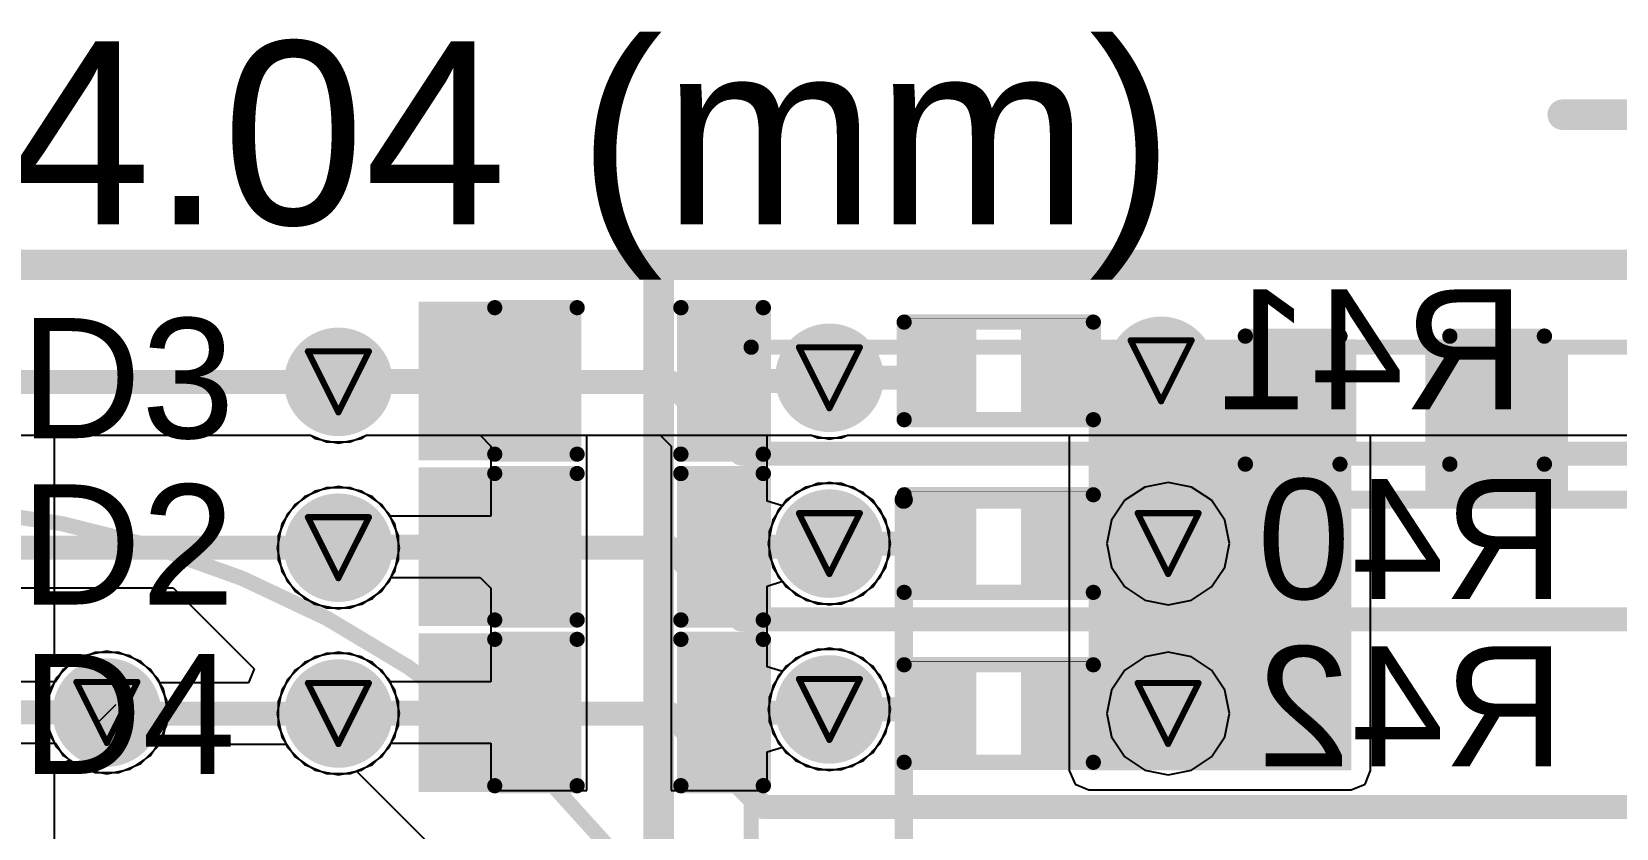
# Model space of a CAD drawing. Header units: inches. Extents: x -3 to 423, y -3 to 110.
# Drawn here: x 26.15 to 39.34, y 74.73 to 81.36 of the extents above; entities that cross this region are included whole.
import ezdxf

# ---------------------------------------------------------------- set-up
doc = ezdxf.new("R2010")
doc.units = ezdxf.units.IN
for name, color, linetype in [('Board Outline', 56, 'Continuous'), ('Bottom Layer', 5, 'Continuous'), ('Bottom Overlay', 54, 'Continuous'), ('Bottom Paste', 16, 'Continuous'), ('Bottom Solder', 6, 'Continuous'), ('Drill Drawing', 1, 'Continuous'), ('Mechanical 1', 6, 'Continuous'), ('Mechanical 13', 56, 'Continuous'), ('Mechanical 15', 56, 'Continuous'), ('Mechanical 3', 76, 'Continuous'), ('Mid Layer', 16, 'Continuous'), ('Mid Layer 2', 76, 'Continuous'), ('Top Layer', 1, 'Continuous'), ('Top Overlay', 2, 'Continuous'), ('Top Paste', 8, 'Continuous'), ('Top Solder', 216, 'Continuous'), ('Via Holes', 16, 'Continuous')]:
    doc.layers.add(name, color=color, linetype=linetype)
doc.styles.add('Arial', font='', dxfattribs={"height": 0.2})
doc.styles.get('Arial').set_extended_font_data('Arial')

msp = doc.modelspace()

# ---------------------------------------------------------------- hatches: boundary and pattern name
at = {"layer": 'Bottom Layer'}
h = msp.add_hatch(color=5, dxfattribs=at)
edge = h.paths.add_edge_path()
edge.add_arc((35.553, 78.537), 0.35, 0, 360)
h = msp.add_hatch(color=5, dxfattribs=at)
edge = h.paths.add_edge_path()
edge.add_arc((28.704, 78.445), 0.35, 0, 360)
h = msp.add_hatch(color=5, dxfattribs=at)
edge = h.paths.add_edge_path()
edge.add_arc((32.791, 78.479), 0.35, 0, 360)
for points in [[(33.96, 78.854), (33.96, 78.219), (33.503, 78.219), (33.503, 78.854)], [(34.9, 78.854), (34.9, 78.219), (34.442, 78.219), (34.442, 78.854)], [(33.96, 77.416), (33.96, 76.781), (33.503, 76.781), (33.503, 77.416)], [(34.9, 77.416), (34.9, 76.781), (34.442, 76.781), (34.442, 77.416)], [(33.96, 76), (33.96, 75.365), (33.503, 75.365), (33.503, 76)], [(34.9, 76), (34.9, 75.365), (34.442, 75.365), (34.442, 76)]]:
    msp.add_hatch(color=5, dxfattribs=at).paths.add_polyline_path(points)
h = msp.add_hatch(color=5, dxfattribs=at)
edge = h.paths.add_edge_path()
edge.add_arc((32.791, 77.098), 0.35, 0, 360)
h = msp.add_hatch(color=5, dxfattribs=at)
edge = h.paths.add_edge_path()
edge.add_arc((35.611, 77.098), 0.35, 0, 360)
h = msp.add_hatch(color=5, dxfattribs=at)
edge = h.paths.add_edge_path()
edge.add_arc((28.704, 77.064), 0.35, 0, 360)
h = msp.add_hatch(color=5, dxfattribs=at)
edge = h.paths.add_edge_path()
edge.add_arc((26.777, 75.692), 0.35, 0, 360)
h = msp.add_hatch(color=5, dxfattribs=at)
edge = h.paths.add_edge_path()
edge.add_arc((28.704, 75.683), 0.35, 0, 360)
h = msp.add_hatch(color=5, dxfattribs=at)
edge = h.paths.add_edge_path()
edge.add_arc((32.791, 75.717), 0.35, 0, 360)
h = msp.add_hatch(color=5, dxfattribs=at)
edge = h.paths.add_edge_path()
edge.add_arc((35.611, 75.683), 0.35, 0, 360)
at = {"layer": 'Bottom Paste'}
for points in [[(33.96, 78.854), (33.96, 78.219), (33.503, 78.219), (33.503, 78.854)], [(34.9, 78.854), (34.9, 78.219), (34.442, 78.219), (34.442, 78.854)], [(33.96, 77.416), (33.96, 76.781), (33.503, 76.781), (33.503, 77.416)], [(34.9, 77.416), (34.9, 76.781), (34.442, 76.781), (34.442, 77.416)], [(33.96, 76), (33.96, 75.365), (33.503, 75.365), (33.503, 76)], [(34.9, 76), (34.9, 75.365), (34.442, 75.365), (34.442, 76)]]:
    msp.add_hatch(color=16, dxfattribs=at).paths.add_polyline_path(points)
at = {"layer": 'Bottom Solder'}
h = msp.add_hatch(color=6, dxfattribs=at)
edge = h.paths.add_edge_path()
edge.add_arc((28.704, 78.445), 0.452, 0, 360)
h = msp.add_hatch(color=6, dxfattribs=at)
edge = h.paths.add_edge_path()
edge.add_arc((32.791, 78.479), 0.452, 0, 360)
for points in [[(34.015, 78.909), (34.015, 78.164), (33.448, 78.164), (33.448, 78.909)], [(34.955, 78.909), (34.955, 78.164), (34.387, 78.164), (34.387, 78.909)], [(34.015, 77.471), (34.015, 76.726), (33.448, 76.726), (33.448, 77.471)], [(34.955, 77.471), (34.955, 76.726), (34.387, 76.726), (34.387, 77.471)], [(34.015, 76.055), (34.015, 75.31), (33.448, 75.31), (33.448, 76.055)], [(34.955, 76.055), (34.955, 75.31), (34.387, 75.31), (34.387, 76.055)]]:
    msp.add_hatch(color=6, dxfattribs=at).paths.add_polyline_path(points)
h = msp.add_hatch(color=6, dxfattribs=at)
edge = h.paths.add_edge_path()
edge.add_arc((35.553, 78.537), 0.452, 0, 360)
h = msp.add_hatch(color=6, dxfattribs=at)
edge = h.paths.add_edge_path()
edge.add_arc((28.704, 77.064), 0.452, 0, 360)
h = msp.add_hatch(color=6, dxfattribs=at)
edge = h.paths.add_edge_path()
edge.add_arc((32.791, 77.098), 0.452, 0, 360)
h = msp.add_hatch(color=6, dxfattribs=at)
edge = h.paths.add_edge_path()
edge.add_arc((35.611, 77.098), 0.452, 0, 360)
h = msp.add_hatch(color=6, dxfattribs=at)
edge = h.paths.add_edge_path()
edge.add_arc((26.777, 75.692), 0.452, 0, 360)
h = msp.add_hatch(color=6, dxfattribs=at)
edge = h.paths.add_edge_path()
edge.add_arc((28.704, 75.683), 0.452, 0, 360)
h = msp.add_hatch(color=6, dxfattribs=at)
edge = h.paths.add_edge_path()
edge.add_arc((32.791, 75.717), 0.452, 0, 360)
h = msp.add_hatch(color=6, dxfattribs=at)
edge = h.paths.add_edge_path()
edge.add_arc((35.611, 75.683), 0.452, 0, 360)
at = {"layer": 'Mid Layer'}
h = msp.add_hatch(color=16, dxfattribs=at)
edge = h.paths.add_edge_path()
edge.add_arc((35.553, 78.537), 0.35, 0, 360)
h = msp.add_hatch(color=16, dxfattribs=at)
edge = h.paths.add_edge_path()
edge.add_arc((28.704, 78.445), 0.35, 0, 360)
h = msp.add_hatch(color=16, dxfattribs=at)
edge = h.paths.add_edge_path()
edge.add_arc((32.791, 78.479), 0.35, 0, 360)
h = msp.add_hatch(color=16, dxfattribs=at)
edge = h.paths.add_edge_path()
edge.add_arc((32.791, 77.098), 0.35, 0, 360)
h = msp.add_hatch(color=16, dxfattribs=at)
edge = h.paths.add_edge_path()
edge.add_arc((35.611, 77.098), 0.35, 0, 360)
h = msp.add_hatch(color=16, dxfattribs=at)
edge = h.paths.add_edge_path()
edge.add_arc((28.704, 77.064), 0.35, 0, 360)
h = msp.add_hatch(color=16, dxfattribs=at)
edge = h.paths.add_edge_path()
edge.add_arc((26.777, 75.692), 0.35, 0, 360)
h = msp.add_hatch(color=16, dxfattribs=at)
edge = h.paths.add_edge_path()
edge.add_arc((28.704, 75.683), 0.35, 0, 360)
h = msp.add_hatch(color=16, dxfattribs=at)
edge = h.paths.add_edge_path()
edge.add_arc((32.791, 75.717), 0.35, 0, 360)
h = msp.add_hatch(color=16, dxfattribs=at)
edge = h.paths.add_edge_path()
edge.add_arc((35.611, 75.683), 0.35, 0, 360)
at = {"layer": 'Mid Layer 2'}
h = msp.add_hatch(color=76, dxfattribs=at)
edge = h.paths.add_edge_path()
edge.add_arc((35.553, 78.537), 0.35, 0, 360)
h = msp.add_hatch(color=76, dxfattribs=at)
edge = h.paths.add_edge_path()
edge.add_arc((28.704, 78.445), 0.35, 0, 360)
h = msp.add_hatch(color=76, dxfattribs=at)
edge = h.paths.add_edge_path()
edge.add_arc((32.791, 78.479), 0.35, 0, 360)
h = msp.add_hatch(color=76, dxfattribs=at)
edge = h.paths.add_edge_path()
edge.add_arc((32.791, 77.098), 0.35, 0, 360)
h = msp.add_hatch(color=76, dxfattribs=at)
edge = h.paths.add_edge_path()
edge.add_arc((35.611, 77.098), 0.35, 0, 360)
h = msp.add_hatch(color=76, dxfattribs=at)
edge = h.paths.add_edge_path()
edge.add_arc((28.704, 77.064), 0.35, 0, 360)
h = msp.add_hatch(color=76, dxfattribs=at)
edge = h.paths.add_edge_path()
edge.add_arc((26.777, 75.692), 0.35, 0, 360)
h = msp.add_hatch(color=76, dxfattribs=at)
edge = h.paths.add_edge_path()
edge.add_arc((28.704, 75.683), 0.35, 0, 360)
h = msp.add_hatch(color=76, dxfattribs=at)
edge = h.paths.add_edge_path()
edge.add_arc((32.791, 75.717), 0.35, 0, 360)
h = msp.add_hatch(color=76, dxfattribs=at)
edge = h.paths.add_edge_path()
edge.add_arc((35.611, 75.683), 0.35, 0, 360)
at = {"layer": 'Top Layer'}
for points in [[(30.623, 77.953), (30.123, 77.953), (30.123, 78.953), (30.623, 78.953)], [(32.123, 77.953), (31.623, 77.953), (31.623, 78.953), (32.123, 78.953)], [(34.95, 75.21), (37.135, 75.21), (37.135, 78.777), (34.95, 78.777)], [(36.356, 77.849), (36.356, 78.738), (37.118, 78.738), (37.118, 77.849)], [(37.751, 77.5), (38.94, 77.5), (38.94, 78.713), (37.751, 78.713)], [(37.88, 77.849), (37.88, 78.738), (38.642, 78.738), (38.642, 77.849)], [(30.623, 76.572), (30.123, 76.572), (30.123, 77.572), (30.623, 77.572)], [(32.123, 76.572), (31.623, 76.572), (31.623, 77.572), (32.123, 77.572)], [(30.623, 75.191), (30.123, 75.191), (30.123, 76.191), (30.623, 76.191)], [(32.123, 75.191), (31.623, 75.191), (31.623, 76.191), (32.123, 76.191)]]:
    msp.add_hatch(color=1, dxfattribs=at).paths.add_polyline_path(points)
h = msp.add_hatch(color=1, dxfattribs=at)
edge = h.paths.add_edge_path()
edge.add_arc((35.553, 78.537), 0.35, 0, 360)
h = msp.add_hatch(color=1, dxfattribs=at)
edge = h.paths.add_edge_path()
edge.add_arc((28.704, 78.445), 0.35, 0, 360)
h = msp.add_hatch(color=1, dxfattribs=at)
edge = h.paths.add_edge_path()
edge.add_arc((32.791, 78.479), 0.35, 0, 360)
h = msp.add_hatch(color=1, dxfattribs=at)
edge = h.paths.add_edge_path()
edge.add_arc((32.791, 77.098), 0.35, 0, 360)
h = msp.add_hatch(color=1, dxfattribs=at)
edge = h.paths.add_edge_path()
edge.add_arc((35.611, 77.098), 0.35, 0, 360)
h = msp.add_hatch(color=1, dxfattribs=at)
edge = h.paths.add_edge_path()
edge.add_arc((28.704, 77.064), 0.35, 0, 360)
h = msp.add_hatch(color=1, dxfattribs=at)
edge = h.paths.add_edge_path()
edge.add_arc((26.777, 75.692), 0.35, 0, 360)
h = msp.add_hatch(color=1, dxfattribs=at)
edge = h.paths.add_edge_path()
edge.add_arc((28.704, 75.683), 0.35, 0, 360)
h = msp.add_hatch(color=1, dxfattribs=at)
edge = h.paths.add_edge_path()
edge.add_arc((32.791, 75.717), 0.35, 0, 360)
h = msp.add_hatch(color=1, dxfattribs=at)
edge = h.paths.add_edge_path()
edge.add_arc((35.611, 75.683), 0.35, 0, 360)
at = {"layer": 'Top Overlay'}
for points in [[(30.006, 79.113), (29.371, 79.113), (29.371, 77.792), (30.006, 77.792)], [(30.006, 77.732), (29.371, 77.732), (29.371, 76.412), (30.006, 76.412)], [(30.006, 76.351), (29.371, 76.351), (29.371, 75.031), (30.006, 75.031)]]:
    msp.add_hatch(color=2, dxfattribs=at).paths.add_polyline_path(points)
at = {"layer": 'Top Paste'}
for points in [[(30.623, 77.953), (30.123, 77.953), (30.123, 78.953), (30.623, 78.953)], [(32.123, 77.953), (31.623, 77.953), (31.623, 78.953), (32.123, 78.953)], [(36.356, 77.849), (36.356, 78.738), (37.118, 78.738), (37.118, 77.849)], [(37.88, 77.849), (37.88, 78.738), (38.642, 78.738), (38.642, 77.849)], [(30.623, 76.572), (30.123, 76.572), (30.123, 77.572), (30.623, 77.572)], [(32.123, 76.572), (31.623, 76.572), (31.623, 77.572), (32.123, 77.572)], [(30.623, 75.191), (30.123, 75.191), (30.123, 76.191), (30.623, 76.191)], [(32.123, 75.191), (31.623, 75.191), (31.623, 76.191), (32.123, 76.191)]]:
    msp.add_hatch(color=8, dxfattribs=at).paths.add_polyline_path(points)
at = {"layer": 'Top Solder'}
for points in [[(30.725, 77.851), (30.022, 77.851), (30.022, 79.055), (30.725, 79.055)], [(32.225, 77.851), (31.522, 77.851), (31.522, 79.055), (32.225, 79.055)], [(36.296, 77.789), (36.296, 78.798), (37.178, 78.798), (37.178, 77.789)], [(37.82, 77.789), (37.82, 78.798), (38.702, 78.798), (38.702, 77.789)], [(30.725, 76.47), (30.022, 76.47), (30.022, 77.674), (30.725, 77.674)], [(32.225, 76.47), (31.522, 76.47), (31.522, 77.674), (32.225, 77.674)], [(30.725, 75.09), (30.022, 75.09), (30.022, 76.293), (30.725, 76.293)], [(32.225, 75.09), (31.522, 75.09), (31.522, 76.293), (32.225, 76.293)]]:
    msp.add_hatch(color=216, dxfattribs=at).paths.add_polyline_path(points)
h = msp.add_hatch(color=216, dxfattribs=at)
edge = h.paths.add_edge_path()
edge.add_arc((28.704, 78.445), 0.452, 0, 360)
h = msp.add_hatch(color=216, dxfattribs=at)
edge = h.paths.add_edge_path()
edge.add_arc((32.791, 78.479), 0.452, 0, 360)
h = msp.add_hatch(color=216, dxfattribs=at)
edge = h.paths.add_edge_path()
edge.add_arc((35.553, 78.537), 0.452, 0, 360)
h = msp.add_hatch(color=216, dxfattribs=at)
edge = h.paths.add_edge_path()
edge.add_arc((28.704, 77.064), 0.452, 0, 360)
h = msp.add_hatch(color=216, dxfattribs=at)
edge = h.paths.add_edge_path()
edge.add_arc((32.791, 77.098), 0.452, 0, 360)
h = msp.add_hatch(color=216, dxfattribs=at)
edge = h.paths.add_edge_path()
edge.add_arc((35.611, 77.098), 0.452, 0, 360)
h = msp.add_hatch(color=216, dxfattribs=at)
edge = h.paths.add_edge_path()
edge.add_arc((26.777, 75.692), 0.452, 0, 360)
h = msp.add_hatch(color=216, dxfattribs=at)
edge = h.paths.add_edge_path()
edge.add_arc((28.704, 75.683), 0.452, 0, 360)
h = msp.add_hatch(color=216, dxfattribs=at)
edge = h.paths.add_edge_path()
edge.add_arc((32.791, 75.717), 0.452, 0, 360)
h = msp.add_hatch(color=216, dxfattribs=at)
edge = h.paths.add_edge_path()
edge.add_arc((35.611, 75.683), 0.452, 0, 360)
at = {"layer": 'Via Holes'}
h = msp.add_hatch(color=7, dxfattribs=at)
edge = h.paths.add_edge_path()
edge.add_arc((35.553, 78.537), 0.25, 0, 360)
h = msp.add_hatch(color=7, dxfattribs=at)
edge = h.paths.add_edge_path()
edge.add_arc((28.704, 78.445), 0.25, 0, 360)
h = msp.add_hatch(color=7, dxfattribs=at)
edge = h.paths.add_edge_path()
edge.add_arc((32.791, 78.479), 0.25, 0, 360)
h = msp.add_hatch(color=7, dxfattribs=at)
edge = h.paths.add_edge_path()
edge.add_arc((28.704, 77.064), 0.25, 0, 360)
h = msp.add_hatch(color=7, dxfattribs=at)
edge = h.paths.add_edge_path()
edge.add_arc((32.791, 77.098), 0.25, 0, 360)
h = msp.add_hatch(color=7, dxfattribs=at)
edge = h.paths.add_edge_path()
edge.add_arc((35.611, 77.098), 0.25, 0, 360)
h = msp.add_hatch(color=7, dxfattribs=at)
edge = h.paths.add_edge_path()
edge.add_arc((26.777, 75.692), 0.25, 0, 360)
h = msp.add_hatch(color=7, dxfattribs=at)
edge = h.paths.add_edge_path()
edge.add_arc((28.704, 75.683), 0.25, 0, 360)
h = msp.add_hatch(color=7, dxfattribs=at)
edge = h.paths.add_edge_path()
edge.add_arc((32.791, 75.717), 0.25, 0, 360)
h = msp.add_hatch(color=7, dxfattribs=at)
edge = h.paths.add_edge_path()
edge.add_arc((35.611, 75.683), 0.25, 0, 360)

# ---------------------------------------------------------------- linework, layer by layer
at = {"layer": 'Board Outline', "const_width": 0.254}
msp.add_lwpolyline([(0.02, 79.42), (64.06, 79.42)], dxfattribs=at)
at = {"layer": 'Bottom Layer'}
for p, q in [((21.759, 76.731), (27.328, 76.731)), ((27.328, 76.731), (28.004, 76.055)), ((26.494, 76.116), (26.353, 75.975)), ((26.678, 76.192), (26.494, 76.116)), ((26.877, 76.192), (26.678, 76.192)), ((27.06, 76.116), (26.877, 76.192)), ((27.201, 75.975), (27.06, 76.116)), ((28.004, 76.055), (27.956, 75.938)), ((26.353, 75.975), (26.277, 75.791)), ((27.217, 75.938), (27.201, 75.975)), ((27.956, 75.938), (27.217, 75.938)), ((26.277, 75.791), (26.277, 75.593)), ((26.277, 75.593), (26.353, 75.409)), ((26.353, 75.409), (26.494, 75.268)), ((27.06, 75.268), (27.201, 75.409)), ((27.201, 75.409), (27.209, 75.428)), ((27.209, 75.428), (28.268, 75.428)), ((28.268, 75.428), (28.28, 75.4)), ((28.28, 75.4), (28.421, 75.259)), ((26.494, 75.268), (26.678, 75.192)), ((26.678, 75.192), (26.877, 75.192)), ((26.877, 75.192), (27.06, 75.268)), ((28.421, 75.259), (28.604, 75.183)), ((28.803, 75.183), (28.855, 75.204)), ((28.855, 75.204), (29.51, 74.549)), ((28.604, 75.183), (28.803, 75.183))]:
    msp.add_line(p, q, dxfattribs=at)
at = {"layer": 'Bottom Layer', "const_width": 0.2}
for points in [[(33.674, 78.479), (33.731, 78.537)], [(34.671, 78.537), (35.553, 78.537)], [(21.066, 78.445), (31.461, 78.445)], [(31.461, 78.445), (32.058, 77.848)], [(32.791, 78.479), (33.674, 78.479)], [(32.058, 77.848), (32.992, 77.848)], [(32.992, 77.848), (42.479, 77.848)], [(32.791, 77.098), (33.731, 77.098)], [(34.671, 77.098), (35.611, 77.098)], [(21.385, 77.064), (28.704, 77.064)], [(28.704, 77.064), (31.461, 77.064)], [(31.461, 77.064), (32.058, 76.467)], [(32.058, 76.467), (43.722, 76.467)], [(26.777, 75.692), (26.786, 75.683)], [(26.786, 75.683), (31.461, 75.683)], [(31.461, 75.683), (32.239, 74.905)], [(32.791, 75.717), (33.697, 75.717)], [(33.697, 75.717), (33.731, 75.683)], [(34.671, 75.683), (35.611, 75.683)], [(32.239, 74.905), (44.784, 74.905)]]:
    msp.add_lwpolyline(points, dxfattribs=at)
at = {"layer": 'Bottom Layer', "const_width": 0.1}
for points in [[(33.681, 78.537, 1), (33.781, 78.537, 1)], [(34.621, 78.537, 1), (34.721, 78.537, 1)], [(35.503, 78.537, 1), (35.603, 78.537, 1)], [(31.411, 78.445, 1), (31.511, 78.445, 1)], [(31.411, 78.445, 1), (31.511, 78.445, 1)], [(32.741, 78.479, 1), (32.841, 78.479, 1)], [(33.624, 78.479, 1), (33.724, 78.479, 1)], [(33.624, 78.479, 1), (33.724, 78.479, 1)], [(32.008, 77.848, 1), (32.108, 77.848, 1)], [(32.008, 77.848, 1), (32.108, 77.848, 1)], [(32.942, 77.848, 1), (33.042, 77.848, 1)], [(32.942, 77.848, 1), (33.042, 77.848, 1)], [(32.741, 77.098, 1), (32.841, 77.098, 1)], [(33.681, 77.098, 1), (33.781, 77.098, 1)], [(34.621, 77.098, 1), (34.721, 77.098, 1)], [(35.561, 77.098, 1), (35.661, 77.098, 1)], [(28.654, 77.064, 1), (28.754, 77.064, 1)], [(28.654, 77.064, 1), (28.754, 77.064, 1)], [(31.411, 77.064, 1), (31.511, 77.064, 1)], [(31.411, 77.064, 1), (31.511, 77.064, 1)], [(32.008, 76.467, 1), (32.108, 76.467, 1)], [(32.008, 76.467, 1), (32.108, 76.467, 1)], [(26.727, 75.692, 1), (26.827, 75.692, 1)], [(26.736, 75.683, 1), (26.836, 75.683, 1)], [(26.736, 75.683, 1), (26.836, 75.683, 1)], [(31.411, 75.683, 1), (31.511, 75.683, 1)], [(31.411, 75.683, 1), (31.511, 75.683, 1)], [(32.741, 75.717, 1), (32.841, 75.717, 1)], [(33.647, 75.717, 1), (33.747, 75.717, 1)], [(33.647, 75.717, 1), (33.747, 75.717, 1)], [(33.681, 75.683, 1), (33.781, 75.683, 1)], [(34.621, 75.683, 1), (34.721, 75.683, 1)], [(35.561, 75.683, 1), (35.661, 75.683, 1)], [(32.189, 74.905, 1), (32.289, 74.905, 1)], [(32.189, 74.905, 1), (32.289, 74.905, 1)]]:
    msp.add_lwpolyline(points, format="xyb", close=True, dxfattribs=at)
at = {"layer": 'Bottom Overlay'}
for points, const_width in [([(33.414, 78.943), (34.988, 78.943)], 0.127), ([(33.414, 78.13), (33.414, 78.943)], 0.127), ([(33.388, 78.969), (35.014, 78.969)], 0.00323), ([(34.988, 78.13), (34.988, 78.943)], 0.127), ([(33.414, 78.13), (34.988, 78.13)], 0.127), ([(33.414, 77.505), (34.988, 77.505)], 0.127), ([(33.414, 76.692), (33.414, 77.505)], 0.127), ([(34.988, 76.692), (34.988, 77.505)], 0.127), ([(33.388, 77.53), (35.014, 77.53)], 0.00323), ([(33.414, 76.692), (34.988, 76.692)], 0.127), ([(33.414, 76.089), (34.988, 76.089)], 0.127), ([(33.414, 75.277), (33.414, 76.089)], 0.127), ([(33.388, 76.115), (35.014, 76.115)], 0.00323), ([(34.988, 75.277), (34.988, 76.089)], 0.127), ([(33.414, 75.277), (34.988, 75.277)], 0.127)]:
    msp.add_lwpolyline(points, dxfattribs=dict(at, const_width=const_width))
for points, const_width in [([(33.382, 78.943, 1), (33.445, 78.943, 1)], 0.0635), ([(33.382, 78.943, 1), (33.445, 78.943, 1)], 0.0635), ([(33.387, 78.969, 1), (33.389, 78.969, 1)], 0.00161), ([(34.957, 78.943, 1), (35.02, 78.943, 1)], 0.0635), ([(34.957, 78.943, 1), (35.02, 78.943, 1)], 0.0635), ([(35.013, 78.969, 1), (35.015, 78.969, 1)], 0.00161), ([(33.382, 78.13, 1), (33.445, 78.13, 1)], 0.0635), ([(33.382, 78.13, 1), (33.445, 78.13, 1)], 0.0635), ([(34.957, 78.13, 1), (35.02, 78.13, 1)], 0.0635), ([(34.957, 78.13, 1), (35.02, 78.13, 1)], 0.0635), ([(33.382, 77.505, 1), (33.445, 77.505, 1)], 0.0635), ([(33.382, 77.505, 1), (33.445, 77.505, 1)], 0.0635), ([(34.957, 77.505, 1), (35.02, 77.505, 1)], 0.0635), ([(34.957, 77.505, 1), (35.02, 77.505, 1)], 0.0635), ([(32.841, 69.418, 1), (16.841, 69.418, 1)], 0.127), ([(33.387, 77.53, 1), (33.389, 77.53, 1)], 0.00161), ([(35.013, 77.53, 1), (35.015, 77.53, 1)], 0.00161), ([(33.382, 76.692, 1), (33.445, 76.692, 1)], 0.0635), ([(33.382, 76.692, 1), (33.445, 76.692, 1)], 0.0635), ([(34.957, 76.692, 1), (35.02, 76.692, 1)], 0.0635), ([(34.957, 76.692, 1), (35.02, 76.692, 1)], 0.0635), ([(33.382, 76.089, 1), (33.445, 76.089, 1)], 0.0635), ([(33.382, 76.089, 1), (33.445, 76.089, 1)], 0.0635), ([(33.387, 76.115, 1), (33.389, 76.115, 1)], 0.00161), ([(34.957, 76.089, 1), (35.02, 76.089, 1)], 0.0635), ([(34.957, 76.089, 1), (35.02, 76.089, 1)], 0.0635), ([(35.013, 76.115, 1), (35.015, 76.115, 1)], 0.00161), ([(33.382, 75.277, 1), (33.445, 75.277, 1)], 0.0635), ([(33.382, 75.277, 1), (33.445, 75.277, 1)], 0.0635), ([(34.957, 75.277, 1), (35.02, 75.277, 1)], 0.0635), ([(34.957, 75.277, 1), (35.02, 75.277, 1)], 0.0635)]:
    msp.add_lwpolyline(points, format="xyb", close=True, dxfattribs=dict(at, const_width=const_width))
at = {"layer": 'Drill Drawing', "const_width": 0.0508}
for points in [[(32.537, 78.733), (33.045, 78.733)], [(32.537, 78.733), (32.791, 78.225)], [(32.791, 78.225), (33.045, 78.733)], [(35.299, 78.791), (35.807, 78.791)], [(35.299, 78.791), (35.553, 78.283)], [(35.553, 78.283), (35.807, 78.791)], [(28.45, 78.699), (28.958, 78.699)], [(28.45, 78.699), (28.704, 78.191)], [(28.704, 78.191), (28.958, 78.699)], [(28.45, 77.318), (28.958, 77.318)], [(28.45, 77.318), (28.704, 76.81)], [(28.704, 76.81), (28.958, 77.318)], [(32.537, 77.352), (33.045, 77.352)], [(32.537, 77.352), (32.791, 76.844)], [(32.791, 76.844), (33.045, 77.352)], [(35.357, 77.352), (35.865, 77.352)], [(35.357, 77.352), (35.611, 76.844)], [(35.611, 76.844), (35.865, 77.352)], [(32.537, 75.971), (33.045, 75.971)], [(32.537, 75.971), (32.791, 75.463)], [(32.791, 75.463), (33.045, 75.971)], [(26.523, 75.946), (27.031, 75.946)], [(26.523, 75.946), (26.777, 75.438)], [(26.777, 75.438), (27.031, 75.946)], [(28.45, 75.937), (28.958, 75.937)], [(28.45, 75.937), (28.704, 75.429)], [(28.704, 75.429), (28.958, 75.937)], [(35.357, 75.937), (35.865, 75.937)], [(35.357, 75.937), (35.611, 75.429)], [(35.611, 75.429), (35.865, 75.937)]]:
    msp.add_lwpolyline(points, dxfattribs=at)
at = {"layer": 'Drill Drawing', "const_width": 0.0254}
for points in [[(32.525, 78.733, 1), (32.55, 78.733, 1)], [(32.525, 78.733, 1), (32.55, 78.733, 1)], [(33.033, 78.733, 1), (33.058, 78.733, 1)], [(33.033, 78.733, 1), (33.058, 78.733, 1)], [(35.286, 78.791, 1), (35.312, 78.791, 1)], [(35.286, 78.791, 1), (35.312, 78.791, 1)], [(35.794, 78.791, 1), (35.82, 78.791, 1)], [(35.794, 78.791, 1), (35.82, 78.791, 1)], [(28.437, 78.699, 1), (28.463, 78.699, 1)], [(28.437, 78.699, 1), (28.463, 78.699, 1)], [(28.945, 78.699, 1), (28.971, 78.699, 1)], [(28.945, 78.699, 1), (28.971, 78.699, 1)], [(32.779, 78.225, 1), (32.804, 78.225, 1)], [(32.779, 78.225, 1), (32.804, 78.225, 1)], [(35.54, 78.283, 1), (35.566, 78.283, 1)], [(35.54, 78.283, 1), (35.566, 78.283, 1)], [(28.691, 78.191, 1), (28.717, 78.191, 1)], [(28.691, 78.191, 1), (28.717, 78.191, 1)], [(28.437, 77.318, 1), (28.463, 77.318, 1)], [(28.437, 77.318, 1), (28.463, 77.318, 1)], [(28.945, 77.318, 1), (28.971, 77.318, 1)], [(28.945, 77.318, 1), (28.971, 77.318, 1)], [(32.525, 77.352, 1), (32.55, 77.352, 1)], [(32.525, 77.352, 1), (32.55, 77.352, 1)], [(33.033, 77.352, 1), (33.058, 77.352, 1)], [(33.033, 77.352, 1), (33.058, 77.352, 1)], [(35.344, 77.352, 1), (35.37, 77.352, 1)], [(35.344, 77.352, 1), (35.37, 77.352, 1)], [(35.852, 77.352, 1), (35.877, 77.352, 1)], [(35.852, 77.352, 1), (35.877, 77.352, 1)], [(28.691, 76.81, 1), (28.717, 76.81, 1)], [(28.691, 76.81, 1), (28.717, 76.81, 1)], [(32.779, 76.844, 1), (32.804, 76.844, 1)], [(32.779, 76.844, 1), (32.804, 76.844, 1)], [(35.598, 76.844, 1), (35.623, 76.844, 1)], [(35.598, 76.844, 1), (35.623, 76.844, 1)], [(32.525, 75.971, 1), (32.55, 75.971, 1)], [(32.525, 75.971, 1), (32.55, 75.971, 1)], [(33.033, 75.971, 1), (33.058, 75.971, 1)], [(33.033, 75.971, 1), (33.058, 75.971, 1)], [(26.51, 75.946, 1), (26.536, 75.946, 1)], [(26.51, 75.946, 1), (26.536, 75.946, 1)], [(27.018, 75.946, 1), (27.044, 75.946, 1)], [(27.018, 75.946, 1), (27.044, 75.946, 1)], [(28.437, 75.937, 1), (28.463, 75.937, 1)], [(28.437, 75.937, 1), (28.463, 75.937, 1)], [(28.945, 75.937, 1), (28.971, 75.937, 1)], [(28.945, 75.937, 1), (28.971, 75.937, 1)], [(35.344, 75.937, 1), (35.37, 75.937, 1)], [(35.344, 75.937, 1), (35.37, 75.937, 1)], [(35.852, 75.937, 1), (35.877, 75.937, 1)], [(35.852, 75.937, 1), (35.877, 75.937, 1)], [(26.764, 75.438, 1), (26.79, 75.438, 1)], [(26.764, 75.438, 1), (26.79, 75.438, 1)], [(28.691, 75.429, 1), (28.717, 75.429, 1)], [(28.691, 75.429, 1), (28.717, 75.429, 1)], [(32.779, 75.463, 1), (32.804, 75.463, 1)], [(32.779, 75.463, 1), (32.804, 75.463, 1)], [(35.598, 75.429, 1), (35.623, 75.429, 1)], [(35.598, 75.429, 1), (35.623, 75.429, 1)]]:
    msp.add_lwpolyline(points, format="xyb", close=True, dxfattribs=at)
at = {"layer": 'Mechanical 1', "const_width": 0.254}
for points in [[(31.37, 79.42), (31.37, 23.76)], [(31.37, 79.42), (64.06, 79.42)]]:
    msp.add_lwpolyline(points, dxfattribs=at)
at = {"layer": 'Mechanical 1', "const_width": 0.127}
msp.add_lwpolyline([(31.306, 79.42, 1), (31.433, 79.42, 1)], format="xyb", close=True, dxfattribs=at)
msp.add_lwpolyline([(31.306, 79.42, 1), (31.433, 79.42, 1)], format="xyb", close=True, dxfattribs=at)
at = {"layer": 'Mechanical 13', "const_width": 0.127}
for points in [[(33.41, 77.464), (33.41, 70.164)], [(33.41, 77.464), (45.81, 77.464)]]:
    msp.add_lwpolyline(points, dxfattribs=at)
at = {"layer": 'Mechanical 13', "const_width": 0.0635}
msp.add_lwpolyline([(33.378, 77.464, 1), (33.442, 77.464, 1)], format="xyb", close=True, dxfattribs=at)
msp.add_lwpolyline([(33.378, 77.464, 1), (33.442, 77.464, 1)], format="xyb", close=True, dxfattribs=at)
at = {"layer": 'Mechanical 15', "const_width": 0.127}
for points in [[(32.14, 68.894), (32.14, 78.734)], [(32.14, 78.734), (47.08, 78.734)]]:
    msp.add_lwpolyline(points, dxfattribs=at)
at = {"layer": 'Mechanical 15', "const_width": 0.0635}
msp.add_lwpolyline([(32.108, 78.734, 1), (32.172, 78.734, 1)], format="xyb", close=True, dxfattribs=at)
msp.add_lwpolyline([(32.108, 78.734, 1), (32.172, 78.734, 1)], format="xyb", close=True, dxfattribs=at)
at = {"layer": 'Mechanical 3', "const_width": 0.254}
msp.add_lwpolyline([(38.896, 80.67), (64.06, 80.67)], dxfattribs=at)
at = {"layer": 'Mechanical 3', "const_width": 0.127}
msp.add_lwpolyline([(38.832, 80.67, 1), (38.959, 80.67, 1)], format="xyb", close=True, dxfattribs=at)
at = {"layer": 'Mid Layer'}
for p, q in [((15.945, 78), (28.47, 78)), ((28.47, 78), (28.509, 77.974)), ((28.509, 77.974), (28.704, 77.935)), ((28.704, 77.935), (28.899, 77.974)), ((28.899, 77.974), (28.938, 78)), ((28.938, 78), (32.638, 78)), ((32.638, 78), (32.791, 77.969)), ((32.791, 77.969), (32.945, 78)), ((32.945, 78), (52.687, 78)), ((28.704, 77.574), (28.509, 77.535)), ((28.899, 77.535), (28.704, 77.574)), ((32.596, 77.569), (32.431, 77.459)), ((32.791, 77.608), (32.596, 77.569)), ((32.986, 77.569), (32.791, 77.608)), ((33.152, 77.459), (32.986, 77.569)), ((35.416, 77.569), (35.25, 77.459)), ((35.611, 77.608), (35.416, 77.569)), ((35.806, 77.569), (35.611, 77.608)), ((35.971, 77.459), (35.806, 77.569)), ((28.509, 77.535), (28.343, 77.424)), ((29.064, 77.424), (28.899, 77.535)), ((32.431, 77.459), (32.32, 77.293)), ((33.262, 77.293), (33.152, 77.459)), ((35.25, 77.459), (35.14, 77.293)), ((36.082, 77.293), (35.971, 77.459)), ((28.343, 77.424), (28.233, 77.259)), ((29.175, 77.259), (29.064, 77.424)), ((28.233, 77.259), (28.194, 77.064)), ((29.214, 77.064), (29.175, 77.259)), ((32.32, 77.293), (32.282, 77.098)), ((33.301, 77.098), (33.262, 77.293)), ((35.14, 77.293), (35.101, 77.098)), ((36.121, 77.098), (36.082, 77.293)), ((28.194, 77.064), (28.233, 76.869)), ((29.175, 76.869), (29.214, 77.064)), ((32.282, 77.098), (32.32, 76.903)), ((33.262, 76.903), (33.301, 77.098)), ((35.101, 77.098), (35.14, 76.903)), ((36.082, 76.903), (36.121, 77.098)), ((32.32, 76.903), (32.431, 76.738)), ((33.152, 76.738), (33.262, 76.903)), ((35.14, 76.903), (35.25, 76.738)), ((35.971, 76.738), (36.082, 76.903)), ((28.233, 76.869), (28.343, 76.703)), ((29.064, 76.703), (29.175, 76.869)), ((28.343, 76.703), (28.509, 76.593)), ((28.899, 76.593), (29.064, 76.703)), ((32.431, 76.738), (32.596, 76.627)), ((32.986, 76.627), (33.152, 76.738)), ((35.25, 76.738), (35.416, 76.627)), ((35.806, 76.627), (35.971, 76.738)), ((28.509, 76.593), (28.704, 76.554)), ((28.704, 76.554), (28.899, 76.593)), ((32.596, 76.627), (32.791, 76.588)), ((32.791, 76.588), (32.986, 76.627)), ((35.416, 76.627), (35.611, 76.588)), ((35.611, 76.588), (35.806, 76.627)), ((26.582, 76.163), (26.417, 76.052)), ((26.777, 76.202), (26.582, 76.163)), ((26.972, 76.163), (26.777, 76.202)), ((27.138, 76.052), (26.972, 76.163)), ((28.509, 76.154), (28.343, 76.043)), ((28.704, 76.193), (28.509, 76.154)), ((28.899, 76.154), (28.704, 76.193)), ((29.064, 76.043), (28.899, 76.154)), ((32.596, 76.188), (32.431, 76.078)), ((32.791, 76.227), (32.596, 76.188)), ((32.986, 76.188), (32.791, 76.227)), ((33.152, 76.078), (32.986, 76.188)), ((35.416, 76.154), (35.25, 76.043)), ((35.611, 76.193), (35.416, 76.154)), ((35.806, 76.154), (35.611, 76.193)), ((35.971, 76.043), (35.806, 76.154)), ((26.417, 76.052), (26.306, 75.887)), ((27.248, 75.887), (27.138, 76.052)), ((28.343, 76.043), (28.233, 75.878)), ((29.175, 75.878), (29.064, 76.043)), ((32.431, 76.078), (32.32, 75.912)), ((33.262, 75.912), (33.152, 76.078)), ((35.25, 76.043), (35.14, 75.878)), ((36.082, 75.878), (35.971, 76.043)), ((26.306, 75.887), (26.267, 75.692)), ((27.287, 75.692), (27.248, 75.887)), ((28.233, 75.878), (28.194, 75.683)), ((29.214, 75.683), (29.175, 75.878)), ((32.32, 75.912), (32.282, 75.717)), ((33.301, 75.717), (33.262, 75.912)), ((35.14, 75.878), (35.101, 75.683)), ((36.121, 75.683), (36.082, 75.878)), ((32.282, 75.717), (32.32, 75.522)), ((33.262, 75.522), (33.301, 75.717)), ((26.267, 75.692), (26.306, 75.497)), ((27.248, 75.497), (27.287, 75.692)), ((28.194, 75.683), (28.233, 75.488)), ((29.175, 75.488), (29.214, 75.683)), ((35.101, 75.683), (35.14, 75.488)), ((36.082, 75.488), (36.121, 75.683)), ((26.306, 75.497), (26.417, 75.332)), ((27.138, 75.332), (27.248, 75.497)), ((28.233, 75.488), (28.343, 75.322)), ((29.064, 75.322), (29.175, 75.488)), ((32.32, 75.522), (32.431, 75.357)), ((33.152, 75.357), (33.262, 75.522)), ((35.14, 75.488), (35.25, 75.322)), ((35.971, 75.322), (36.082, 75.488)), ((26.417, 75.332), (26.582, 75.221)), ((26.972, 75.221), (27.138, 75.332)), ((28.343, 75.322), (28.509, 75.212)), ((28.899, 75.212), (29.064, 75.322)), ((32.431, 75.357), (32.596, 75.246)), ((32.986, 75.246), (33.152, 75.357)), ((35.25, 75.322), (35.416, 75.212)), ((35.806, 75.212), (35.971, 75.322)), ((26.582, 75.221), (26.777, 75.182)), ((26.777, 75.182), (26.972, 75.221)), ((28.509, 75.212), (28.704, 75.173)), ((28.704, 75.173), (28.899, 75.212)), ((32.596, 75.246), (32.791, 75.208)), ((32.791, 75.208), (32.986, 75.246)), ((35.416, 75.212), (35.611, 75.173)), ((35.611, 75.173), (35.806, 75.212))]:
    msp.add_line(p, q, dxfattribs=at)
at = {"layer": 'Mid Layer 2'}
for p, q in [((26.34, 76.141), (26.34, 78)), ((26.34, 78), (28.471, 78)), ((28.471, 78), (28.604, 77.945)), ((28.803, 77.945), (28.937, 78)), ((28.937, 78), (32.642, 78)), ((32.642, 78), (32.692, 77.979)), ((32.692, 77.979), (32.891, 77.979)), ((32.891, 77.979), (32.941, 78)), ((32.941, 78), (52.687, 78)), ((28.604, 77.945), (28.803, 77.945)), ((28.604, 77.564), (28.421, 77.488)), ((28.803, 77.564), (28.604, 77.564)), ((28.987, 77.488), (28.803, 77.564)), ((32.692, 77.598), (32.508, 77.522)), ((32.891, 77.598), (32.692, 77.598)), ((33.075, 77.522), (32.891, 77.598)), ((28.421, 77.488), (28.28, 77.347)), ((29.128, 77.347), (28.987, 77.488)), ((32.508, 77.522), (32.368, 77.382)), ((33.215, 77.382), (33.075, 77.522)), ((28.28, 77.347), (28.204, 77.163)), ((29.204, 77.163), (29.128, 77.347)), ((32.368, 77.382), (32.291, 77.198)), ((33.291, 77.198), (33.215, 77.382)), ((32.291, 77.198), (32.291, 76.999)), ((33.291, 76.999), (33.291, 77.198)), ((28.204, 77.163), (28.204, 76.964)), ((29.204, 76.964), (29.204, 77.163)), ((28.204, 76.964), (28.28, 76.781)), ((29.128, 76.781), (29.204, 76.964)), ((32.291, 76.999), (32.368, 76.815)), ((33.215, 76.815), (33.291, 76.999)), ((28.28, 76.781), (28.421, 76.64)), ((28.987, 76.64), (29.128, 76.781)), ((32.368, 76.815), (32.508, 76.674)), ((33.075, 76.674), (33.215, 76.815)), ((28.421, 76.64), (28.604, 76.564)), ((28.803, 76.564), (28.987, 76.64)), ((32.508, 76.674), (32.692, 76.598)), ((32.891, 76.598), (33.075, 76.674)), ((28.604, 76.564), (28.803, 76.564)), ((32.692, 76.598), (32.891, 76.598)), ((26.467, 76.089), (26.34, 76.141)), ((26.494, 76.116), (26.467, 76.089)), ((26.678, 76.192), (26.494, 76.116)), ((26.877, 76.192), (26.678, 76.192)), ((27.06, 76.116), (26.877, 76.192)), ((27.201, 75.975), (27.06, 76.116)), ((28.604, 76.183), (28.421, 76.107)), ((28.803, 76.183), (28.604, 76.183)), ((28.987, 76.107), (28.803, 76.183)), ((32.508, 76.141), (32.368, 76.001)), ((32.692, 76.217), (32.508, 76.141)), ((32.891, 76.217), (32.692, 76.217)), ((33.075, 76.141), (32.891, 76.217)), ((33.215, 76.001), (33.075, 76.141)), ((28.421, 76.107), (28.28, 75.966)), ((29.128, 75.966), (28.987, 76.107)), ((32.368, 76.001), (32.291, 75.817)), ((33.291, 75.817), (33.215, 76.001)), ((27.277, 75.791), (27.201, 75.975)), ((28.28, 75.966), (28.204, 75.782)), ((29.204, 75.782), (29.128, 75.966)), ((27.277, 75.593), (27.277, 75.791)), ((28.204, 75.782), (28.204, 75.583)), ((29.204, 75.583), (29.204, 75.782)), ((32.291, 75.817), (32.291, 75.618)), ((33.291, 75.618), (33.291, 75.817)), ((27.201, 75.409), (27.277, 75.593)), ((32.291, 75.618), (32.368, 75.434)), ((33.215, 75.434), (33.291, 75.618)), ((28.204, 75.583), (28.28, 75.4)), ((29.128, 75.4), (29.204, 75.583)), ((27.06, 75.268), (27.201, 75.409)), ((28.28, 75.4), (28.421, 75.259)), ((28.987, 75.259), (29.128, 75.4)), ((32.368, 75.434), (32.508, 75.293)), ((33.075, 75.293), (33.215, 75.434)), ((26.34, 75.243), (26.467, 75.295)), ((26.34, 67.709), (26.34, 75.243)), ((26.467, 75.295), (26.494, 75.268)), ((26.494, 75.268), (26.678, 75.192)), ((26.678, 75.192), (26.877, 75.192)), ((26.877, 75.192), (27.06, 75.268)), ((28.421, 75.259), (28.604, 75.183)), ((28.803, 75.183), (28.987, 75.259)), ((32.508, 75.293), (32.692, 75.217)), ((32.692, 75.217), (32.891, 75.217)), ((32.891, 75.217), (33.075, 75.293)), ((28.604, 75.183), (28.803, 75.183))]:
    msp.add_line(p, q, dxfattribs=at)
at = {"layer": 'Top Layer'}
for p, q in [((16.72, 78), (28.47, 78)), ((28.47, 78), (28.509, 77.974)), ((28.509, 77.974), (28.704, 77.935)), ((28.704, 77.935), (28.899, 77.974)), ((28.899, 77.974), (28.938, 78)), ((28.938, 78), (29.883, 78)), ((29.883, 78), (29.973, 77.91)), ((30.773, 77.849), (30.773, 78)), ((30.773, 78), (31.383, 78)), ((31.383, 78), (31.473, 77.91)), ((32.273, 77.849), (32.273, 78)), ((32.273, 78), (32.638, 78)), ((32.638, 78), (32.791, 77.969)), ((32.791, 77.969), (32.945, 78)), ((32.945, 78), (34.788, 78)), ((34.788, 78), (34.788, 75.21)), ((37.297, 75.21), (37.297, 78)), ((37.297, 78), (52.433, 78)), ((29.973, 77.91), (29.973, 77.722)), ((30.773, 77.803), (30.773, 77.849)), ((31.473, 77.91), (31.473, 77.722)), ((32.273, 77.803), (32.273, 77.849)), ((29.973, 77.722), (29.973, 77.676)), ((30.773, 77.676), (30.773, 77.803)), ((31.473, 77.722), (31.473, 77.676)), ((32.273, 77.451), (32.273, 77.803)), ((28.704, 77.574), (28.509, 77.535)), ((28.899, 77.535), (28.704, 77.574)), ((29.973, 77.676), (29.973, 77.327)), ((30.773, 76.468), (30.773, 77.676)), ((31.473, 77.676), (31.473, 76.468)), ((32.596, 77.569), (32.431, 77.459)), ((32.791, 77.608), (32.596, 77.569)), ((32.986, 77.569), (32.791, 77.608)), ((33.152, 77.459), (32.986, 77.569)), ((28.509, 77.535), (28.343, 77.424)), ((29.064, 77.424), (28.899, 77.535)), ((32.4, 77.413), (32.273, 77.451)), ((32.431, 77.459), (32.4, 77.413)), ((33.262, 77.293), (33.152, 77.459)), ((28.343, 77.424), (28.233, 77.259)), ((29.129, 77.327), (29.064, 77.424)), ((29.973, 77.327), (29.129, 77.327)), ((28.233, 77.259), (28.194, 77.064)), ((33.301, 77.098), (33.262, 77.293)), ((28.194, 77.064), (28.233, 76.869)), ((33.262, 76.903), (33.301, 77.098)), ((33.152, 76.738), (33.262, 76.903)), ((28.233, 76.869), (28.343, 76.703)), ((29.064, 76.703), (29.14, 76.817)), ((29.14, 76.817), (29.883, 76.817)), ((29.883, 76.817), (29.973, 76.727)), ((32.273, 76.745), (32.4, 76.784)), ((32.4, 76.784), (32.431, 76.738)), ((28.343, 76.703), (28.509, 76.593)), ((28.899, 76.593), (29.064, 76.703)), ((29.973, 76.727), (29.973, 76.341)), ((32.273, 76.468), (32.273, 76.745)), ((32.431, 76.738), (32.596, 76.627)), ((32.986, 76.627), (33.152, 76.738)), ((28.509, 76.593), (28.704, 76.554)), ((28.704, 76.554), (28.899, 76.593)), ((32.596, 76.627), (32.791, 76.588)), ((32.791, 76.588), (32.986, 76.627)), ((30.773, 76.422), (30.773, 76.468)), ((30.773, 76.295), (30.773, 76.422)), ((31.473, 76.468), (31.473, 76.341)), ((32.273, 76.422), (32.273, 76.468)), ((32.273, 76.071), (32.273, 76.422)), ((29.973, 76.341), (29.973, 76.295)), ((29.973, 76.295), (29.973, 75.946)), ((30.773, 75.041), (30.773, 76.295)), ((31.473, 76.341), (31.473, 76.295)), ((31.473, 76.295), (31.473, 75.041)), ((26.582, 76.163), (26.417, 76.052)), ((26.777, 76.202), (26.582, 76.163)), ((26.972, 76.163), (26.777, 76.202)), ((27.138, 76.052), (26.972, 76.163)), ((28.509, 76.154), (28.343, 76.043)), ((28.704, 76.193), (28.509, 76.154)), ((28.899, 76.154), (28.704, 76.193)), ((29.064, 76.043), (28.899, 76.154)), ((32.596, 76.188), (32.431, 76.078)), ((32.791, 76.227), (32.596, 76.188)), ((32.986, 76.188), (32.791, 76.227)), ((33.152, 76.078), (32.986, 76.188)), ((26.417, 76.052), (26.346, 75.947)), ((27.248, 75.887), (27.138, 76.052)), ((28.343, 76.043), (28.233, 75.878)), ((29.129, 75.946), (29.064, 76.043)), ((32.4, 76.032), (32.273, 76.071)), ((32.431, 76.078), (32.4, 76.032)), ((33.262, 75.912), (33.152, 76.078)), ((26.346, 75.947), (24.109, 75.947)), ((27.287, 75.692), (27.248, 75.887)), ((28.233, 75.878), (28.194, 75.683)), ((29.973, 75.946), (29.129, 75.946)), ((33.301, 75.717), (33.262, 75.912)), ((33.262, 75.522), (33.301, 75.717)), ((27.248, 75.497), (27.287, 75.692)), ((28.194, 75.683), (28.233, 75.488)), ((27.138, 75.332), (27.248, 75.497)), ((28.233, 75.488), (28.343, 75.322)), ((33.152, 75.357), (33.262, 75.522)), ((24.215, 75.437), (26.346, 75.437)), ((26.346, 75.437), (26.417, 75.332)), ((26.417, 75.332), (26.582, 75.221)), ((26.972, 75.221), (27.138, 75.332)), ((28.343, 75.322), (28.509, 75.212)), ((28.899, 75.212), (29.064, 75.322)), ((29.064, 75.322), (29.14, 75.436)), ((29.14, 75.436), (29.973, 75.436)), ((29.973, 75.436), (29.973, 75.041)), ((32.273, 75.364), (32.4, 75.403)), ((32.273, 75.041), (32.273, 75.364)), ((32.4, 75.403), (32.431, 75.357)), ((32.431, 75.357), (32.596, 75.246)), ((32.986, 75.246), (33.152, 75.357)), ((26.582, 75.221), (26.777, 75.182)), ((26.777, 75.182), (26.972, 75.221)), ((28.509, 75.212), (28.704, 75.173)), ((28.704, 75.173), (28.899, 75.212)), ((32.596, 75.246), (32.791, 75.208)), ((32.791, 75.208), (32.986, 75.246)), ((34.788, 75.21), (34.836, 75.095)), ((37.25, 75.095), (37.297, 75.21)), ((34.836, 75.095), (34.95, 75.048)), ((37.135, 75.048), (37.25, 75.095)), ((29.973, 75.041), (30.773, 75.041)), ((31.473, 75.041), (32.273, 75.041)), ((34.95, 75.048), (37.135, 75.048))]:
    msp.add_line(p, q, dxfattribs=at)
at = {"layer": 'Top Layer', "const_width": 0.2}
for points in [[(28.712, 78.453), (30.373, 78.453)], [(31.873, 78.453), (32.765, 78.453)], [(32.765, 78.453), (32.791, 78.479)], [(28.712, 77.072), (30.373, 77.072)], [(31.873, 77.072), (32.765, 77.072)], [(24.109, 75.692), (26.777, 75.692)], [(28.712, 75.691), (30.373, 75.691)], [(31.873, 75.691), (32.765, 75.691)]]:
    msp.add_lwpolyline(points, dxfattribs=at)
at = {"layer": 'Top Layer', "const_width": 0.1}
for points in [[(28.662, 78.453, 1), (28.762, 78.453, 1)], [(30.323, 78.453, 1), (30.423, 78.453, 1)], [(31.823, 78.453, 1), (31.923, 78.453, 1)], [(32.715, 78.453, 1), (32.815, 78.453, 1)], [(32.715, 78.453, 1), (32.815, 78.453, 1)], [(32.741, 78.479, 1), (32.841, 78.479, 1)], [(28.662, 77.072, 1), (28.762, 77.072, 1)], [(30.323, 77.072, 1), (30.423, 77.072, 1)], [(31.823, 77.072, 1), (31.923, 77.072, 1)], [(32.715, 77.072, 1), (32.815, 77.072, 1)], [(26.727, 75.692, 1), (26.827, 75.692, 1)], [(28.662, 75.691, 1), (28.762, 75.691, 1)], [(30.323, 75.691, 1), (30.423, 75.691, 1)], [(31.823, 75.691, 1), (31.923, 75.691, 1)], [(32.715, 75.691, 1), (32.815, 75.691, 1)]]:
    msp.add_lwpolyline(points, format="xyb", close=True, dxfattribs=at)
at = {"layer": 'Top Overlay'}
for points, const_width in [([(30.006, 79.063), (30.691, 79.063)], 0.127), ([(30.006, 77.843), (30.006, 79.063)], 0.127), ([(31.555, 79.063), (32.241, 79.063)], 0.127), ([(32.241, 77.843), (32.241, 79.063)], 0.127), ([(36.254, 77.76), (36.254, 78.826)], 0.127), ([(36.254, 78.826), (37.041, 78.826)], 0.127), ([(37.956, 78.826), (38.743, 78.826)], 0.127), ([(38.743, 77.76), (38.743, 78.826)], 0.127), ([(30.006, 77.843), (30.691, 77.843)], 0.127), ([(31.555, 77.843), (32.241, 77.843)], 0.127), ([(30.006, 77.682), (30.691, 77.682)], 0.127), ([(30.006, 76.462), (30.006, 77.682)], 0.127), ([(31.555, 77.682), (32.241, 77.682)], 0.127), ([(32.241, 76.462), (32.241, 77.682)], 0.127), ([(36.254, 77.76), (37.041, 77.76)], 0.127), ([(37.956, 77.76), (38.743, 77.76)], 0.127), ([(33.41, 77.464), (33.41, 71.992)], 0.152), ([(33.41, 77.464), (45.81, 77.464)], 0.152), ([(30.006, 76.462), (30.691, 76.462)], 0.127), ([(31.555, 76.462), (32.241, 76.462)], 0.127), ([(30.006, 76.301), (30.691, 76.301)], 0.127), ([(30.006, 75.082), (30.006, 76.301)], 0.127), ([(31.555, 76.301), (32.241, 76.301)], 0.127), ([(32.241, 75.082), (32.241, 76.301)], 0.127), ([(30.006, 75.082), (30.691, 75.082)], 0.127), ([(31.555, 75.082), (32.241, 75.082)], 0.127)]:
    msp.add_lwpolyline(points, dxfattribs=dict(at, const_width=const_width))
for points, const_width in [([(29.974, 79.063, 1), (30.037, 79.063, 1)], 0.0635), ([(29.974, 79.063, 1), (30.037, 79.063, 1)], 0.0635), ([(30.66, 79.063, 1), (30.723, 79.063, 1)], 0.0635), ([(31.523, 79.063, 1), (31.587, 79.063, 1)], 0.0635), ([(32.209, 79.063, 1), (32.273, 79.063, 1)], 0.0635), ([(32.209, 79.063, 1), (32.273, 79.063, 1)], 0.0635), ([(36.222, 78.826, 1), (36.286, 78.826, 1)], 0.0635), ([(36.222, 78.826, 1), (36.286, 78.826, 1)], 0.0635), ([(37.01, 78.826, 1), (37.073, 78.826, 1)], 0.0635), ([(37.924, 78.826, 1), (37.988, 78.826, 1)], 0.0635), ([(38.711, 78.826, 1), (38.775, 78.826, 1)], 0.0635), ([(38.711, 78.826, 1), (38.775, 78.826, 1)], 0.0635), ([(29.974, 77.843, 1), (30.037, 77.843, 1)], 0.0635), ([(29.974, 77.843, 1), (30.037, 77.843, 1)], 0.0635), ([(30.66, 77.843, 1), (30.723, 77.843, 1)], 0.0635), ([(31.523, 77.843, 1), (31.587, 77.843, 1)], 0.0635), ([(32.209, 77.843, 1), (32.273, 77.843, 1)], 0.0635), ([(32.209, 77.843, 1), (32.273, 77.843, 1)], 0.0635), ([(29.974, 77.682, 1), (30.037, 77.682, 1)], 0.0635), ([(29.974, 77.682, 1), (30.037, 77.682, 1)], 0.0635), ([(30.66, 77.682, 1), (30.723, 77.682, 1)], 0.0635), ([(31.523, 77.682, 1), (31.587, 77.682, 1)], 0.0635), ([(32.209, 77.682, 1), (32.273, 77.682, 1)], 0.0635), ([(32.209, 77.682, 1), (32.273, 77.682, 1)], 0.0635), ([(36.222, 77.76, 1), (36.286, 77.76, 1)], 0.0635), ([(36.222, 77.76, 1), (36.286, 77.76, 1)], 0.0635), ([(37.01, 77.76, 1), (37.073, 77.76, 1)], 0.0635), ([(37.924, 77.76, 1), (37.988, 77.76, 1)], 0.0635), ([(38.711, 77.76, 1), (38.775, 77.76, 1)], 0.0635), ([(38.711, 77.76, 1), (38.775, 77.76, 1)], 0.0635), ([(33.372, 77.464, 1), (33.448, 77.464, 1)], 0.0762), ([(33.372, 77.464, 1), (33.448, 77.464, 1)], 0.0762), ([(29.974, 76.462, 1), (30.037, 76.462, 1)], 0.0635), ([(29.974, 76.462, 1), (30.037, 76.462, 1)], 0.0635), ([(30.66, 76.462, 1), (30.723, 76.462, 1)], 0.0635), ([(31.523, 76.462, 1), (31.587, 76.462, 1)], 0.0635), ([(32.209, 76.462, 1), (32.273, 76.462, 1)], 0.0635), ([(32.209, 76.462, 1), (32.273, 76.462, 1)], 0.0635), ([(29.974, 76.301, 1), (30.037, 76.301, 1)], 0.0635), ([(29.974, 76.301, 1), (30.037, 76.301, 1)], 0.0635), ([(30.66, 76.301, 1), (30.723, 76.301, 1)], 0.0635), ([(31.523, 76.301, 1), (31.587, 76.301, 1)], 0.0635), ([(32.209, 76.301, 1), (32.273, 76.301, 1)], 0.0635), ([(32.209, 76.301, 1), (32.273, 76.301, 1)], 0.0635), ([(29.974, 75.082, 1), (30.037, 75.082, 1)], 0.0635), ([(29.974, 75.082, 1), (30.037, 75.082, 1)], 0.0635), ([(30.66, 75.082, 1), (30.723, 75.082, 1)], 0.0635), ([(31.523, 75.082, 1), (31.587, 75.082, 1)], 0.0635), ([(32.209, 75.082, 1), (32.273, 75.082, 1)], 0.0635), ([(32.209, 75.082, 1), (32.273, 75.082, 1)], 0.0635)]:
    msp.add_lwpolyline(points, format="xyb", close=True, dxfattribs=dict(at, const_width=const_width))

# ---------------------------------------------------------------- texts
at = {"layer": 'Bottom Overlay', "style": 'Arial', "text_generation_flag": 2}
for s, p in [('R41', (38.58, 78.215)), ('R40', (38.914, 76.637)), ('R42', (38.914, 75.243))]:
    msp.add_text(s, height=1, dxfattribs=at).set_placement(p)
at = {"layer": 'Mechanical 3', "style": 'Arial'}
msp.add_text('64.04 (mm)', height=1.524, dxfattribs=at).set_placement((24.778, 79.756))
at = {"layer": 'Top Overlay', "style": 'Arial'}
for s, p in [('LED3', (24.346, 77.976)), ('LED2', (24.346, 76.591)), ('LED4', (24.354, 75.18))]:
    msp.add_text(s, height=1, dxfattribs=at).set_placement(p)

doc.saveas('drawing.dxf')
